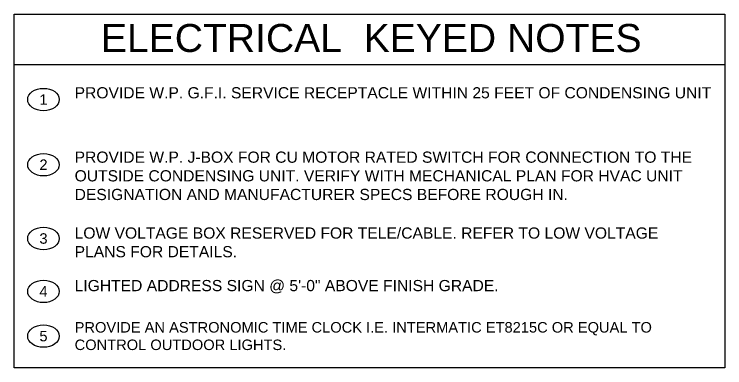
# Model space of a CAD drawing. Header units: inches. Extents: x -4243 to 9462, y -1700 to 6519.
# Drawn here: x -2326.5 to -2021.7, y 699.5 to 851.2 of the extents above; entities that cross this region are included whole.
import ezdxf
from ezdxf.enums import TextEntityAlignment as Align

# ---------------------------------------------------------------- set-up
doc = ezdxf.new("R2010")
doc.units = ezdxf.units.IN
doc.header["$MEASUREMENT"] = 0
for name, color, linetype in [('E-CND1', 4, 'Continuous'), ('E-TEXT', 2, 'Continuous'), ('E-TXT1', 2, 'Continuous')]:
    doc.layers.add(name, color=color, linetype=linetype)
doc.layers.get('0').off()
doc.layers.get('0').freeze()
doc.styles.add('GEC', font='arial.ttf')

# ---------------------------------------------------------------- blocks, each defined once
blk = doc.blocks.new('*U2175')
at = {"ltscale": 5}
blk.add_ellipse((0, 0), major_axis=(-0.1414, 0), ratio=0.707107, dxfattribs=at)
at = {"transparency": 16777216, "style": 'GEC'}
blk.add_attdef('#', text='', height=0.0938, dxfattribs=at).set_placement((0, 0), align=Align.MIDDLE_CENTER)

msp = doc.modelspace()

# ---------------------------------------------------------------- linework, layer by layer
at = {"layer": 'E-CND1', "color": 2}
msp.add_line((-2021.73, 851.23), (-2021.73, 699.55), dxfattribs=at)
at = {"layer": 'E-TXT1'}
for p, q in [((-2326.54, 851.23), (-2021.73, 851.23)), ((-2326.54, 699.55), (-2326.54, 851.23)), ((-2021.73, 829.47), (-2326.54, 829.47)), ((-2021.73, 699.55), (-2326.54, 699.55))]:
    msp.add_line(p, q, dxfattribs=at)

# ---------------------------------------------------------------- block references
at = {"layer": 'E-TEXT', "xscale": 48, "yscale": 48, "zscale": 48}
for p, values in [((-2313.98, 814.63), {'#': '1'}), ((-2313.98, 786.67), {'#': '2'}), ((-2313.98, 755.01), {'#': '3'}), ((-2313.98, 732.33), {'#': '4'}), ((-2313.98, 713.15), {'#': '5'})]:
    msp.add_blockref('*U2175', p, dxfattribs=at).add_auto_attribs(values)

# ---------------------------------------------------------------- texts
at = {"layer": 'E-TXT1', "style": 'GEC'}
msp.add_text('ELECTRICAL  KEYED NOTES', height=12, dxfattribs=at).set_placement((-2289.35, 835.03))
at = {"layer": 'E-TXT1', "attachment_point": 1, "style": 'GEC'}
for s, insert, char_height, width in [('PROVIDE W.P. G.F.I. SERVICE RECEPTACLE WITHIN 25 FEET OF CONDENSING UNIT', (-2300.62, 819.93), 4.8, 279.6054), ('PROVIDE W.P. J-BOX FOR CU MOTOR RATED SWITCH FOR CONNECTION TO THE OUTSIDE CONDENSING UNIT. VERIFY WITH MECHANICAL PLAN FOR HVAC UNIT DESIGNATION AND MANUFACTURER SPECS BEFORE ROUGH IN.', (-2300.62, 792.31), 4.8, 272.6163), ('LOW VOLTAGE BOX RESERVED FOR TELE/CABLE. REFER TO LOW VOLTAGE PLANS FOR DETAILS.', (-2300.62, 759.76), 4.8, 272.6163), ('LIGHTED ADDRESS SIGN @ 5\'-0" ABOVE FINISH GRADE.', (-2300.62, 737.22), 4.8, 272.6163), ('PROVIDE AN ASTRONOMIC TIME CLOCK I.E. INTERMATIC ET8215C OR EQUAL TO CONTROL OUTDOOR LIGHTS.', (-2300.62, 719.16), 4.5, 272.6163)]:
    msp.add_mtext(s, dxfattribs=dict(at, insert=insert, char_height=char_height, width=width))

doc.saveas('drawing.dxf')
